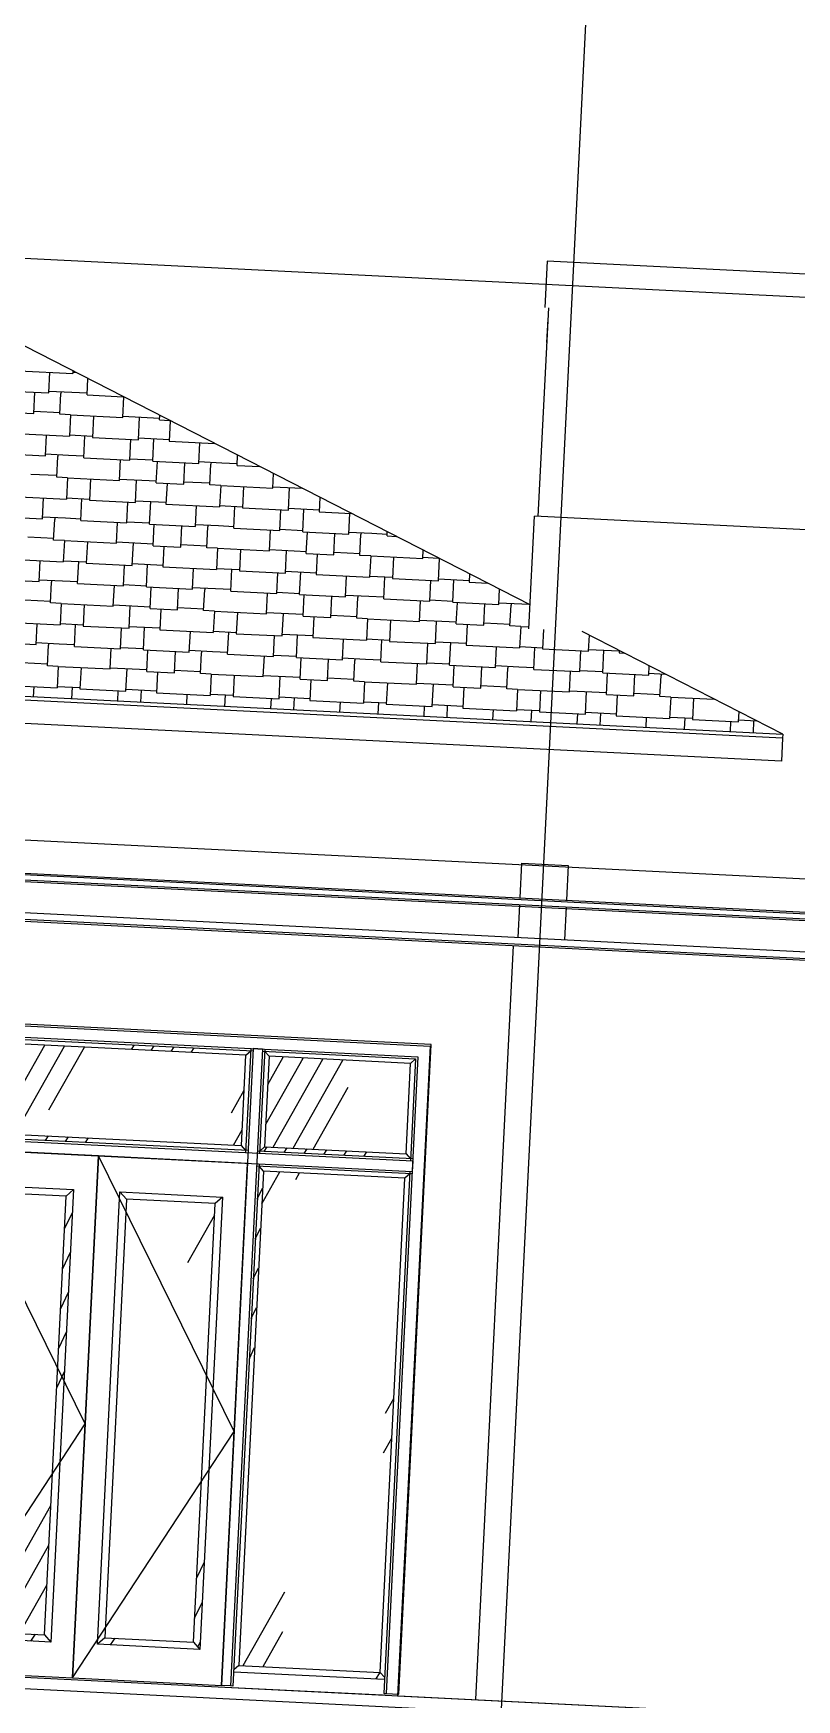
# Model space of a CAD drawing. Extents: x 549999 to 550212, y 1838161 to 1838467.
# Drawn here: x 550087.69 to 550090.97, y 1838315.61 to 1838322.78 of the extents above; entities that cross this region are included whole.
import ezdxf

# ---------------------------------------------------------------- set-up
doc = ezdxf.new("R2010")
doc.units = 0
for name, color, linetype in [('Level 18', 7, 'Continuous'), ('Level 20', 7, 'Continuous'), ('Level 37', 7, 'Continuous'), ('Level 4', 7, 'Continuous'), ('Level 42', 7, 'Continuous'), ('Level 5', 7, 'Continuous'), ('Level 6', 7, 'Continuous'), ('Level 8', 7, 'Continuous')]:
    doc.layers.add(name, color=color, linetype=linetype)

# ---------------------------------------------------------------- blocks, each defined once
blk = doc.blocks.new('D4100X')
at = {"layer": 'Level 5'}
for p, q in [((352.1, 280), (352.1, 1)), ((762.1, 280), (352.1, 280)), ((762.1, 0), (762.1, 280)), ((357.6, 1), (357.6, 274.5)), ((357.6, 274.5), (424.6, 274.5)), ((358.6, 273.5), (358.6, 229.5)), ((358.6, 273.5), (423.6, 273.5)), ((358.6, 273.5), (360.6, 271.5)), ((421.6, 271.5), (423.6, 273.5)), ((423.6, 273.5), (423.6, 229.5)), ((424.6, 274.5), (424.6, 1)), ((428.6, 1), (428.6, 274.5)), ((428.6, 274.5), (756.6, 274.5)), ((429.6, 229.5), (429.6, 273.5)), ((429.6, 273.5), (685.57, 273.5)), ((429.6, 273.5), (431.6, 271.5)), ((530.32, 271.5), (531.52, 273.5)), ((538.89, 271.5), (540.09, 273.5)), ((547.46, 271.5), (548.66, 273.5)), ((556.03, 271.5), (557.23, 273.5)), ((564.61, 271.5), (565.81, 273.5)), ((633.19, 271.5), (634.39, 273.5)), ((641.76, 271.5), (642.96, 273.5)), ((650.33, 271.5), (651.53, 273.5)), ((658.9, 271.5), (660.1, 273.5)), ((682.57, 271.5), (684.57, 273.5)), ((684.57, 274.5), (684.57, 229.5)), ((685.57, 274.5), (685.57, 0)), ((689.57, 274.5), (685.57, 274.5)), ((689.57, 274.5), (689.57, 0)), ((689.57, 273.5), (755.6, 273.5)), ((690.57, 274.5), (690.57, 229.5)), ((690.6, 273.5), (692.6, 271.5)), ((753.6, 271.5), (755.6, 273.5)), ((755.6, 273.5), (755.6, 229.5)), ((756.6, 274.5), (756.6, 0)), ((360.6, 244), (374.35, 271.5)), ((360.6, 261.14), (365.77, 271.5)), ((421.6, 271.5), (360.6, 271.5)), ((360.6, 271.5), (360.6, 232.5)), ((363.42, 232.5), (382.92, 271.5)), ((421.6, 232.5), (421.6, 271.5)), ((682.57, 271.5), (431.6, 271.5)), ((431.6, 271.5), (431.6, 232.5)), ((449.14, 232.5), (468.64, 271.5)), ((457.72, 232.5), (477.22, 271.5)), ((457.77, 266.9), (460.07, 271.5)), ((466.29, 232.5), (485.79, 271.5)), ((474.91, 232.61), (494.36, 271.5)), ((492.06, 249.75), (502.93, 271.5)), ((573.49, 244.04), (587.23, 271.5)), ((576.3, 232.5), (595.8, 271.5)), ((584.87, 232.5), (604.37, 271.5)), ((599.05, 243.72), (612.94, 271.5)), ((682.57, 232.5), (682.57, 271.5)), ((692.6, 259.36), (698.67, 271.5)), ((692.6, 242.21), (707.24, 271.5)), ((753.6, 271.5), (692.6, 271.5)), ((692.6, 271.5), (692.6, 232.5)), ((696.31, 232.5), (715.81, 271.5)), ((704.89, 232.5), (724.39, 271.5)), ((753.6, 232.5), (753.6, 271.5)), ((371.99, 232.5), (385.57, 259.66)), ((713.46, 232.5), (727.2, 259.97)), ((677.57, 246.45), (682.57, 256.45)), ((380.56, 232.5), (387.38, 246.13)), ((429.6, 235.55), (431.55, 240.26)), ((679.17, 232.5), (682.57, 239.31)), ((424.6, 230.5), (357.6, 230.5)), ((358.6, 230.5), (360.6, 232.5)), ((360.6, 232.5), (421.6, 232.5)), ((385.38, 230.5), (386.58, 232.5)), ((423.6, 230.5), (421.6, 232.5)), ((685.57, 230.5), (428.6, 230.5)), ((429.6, 230.5), (431.6, 232.5)), ((431.6, 232.5), (682.57, 232.5)), ((479.68, 230.5), (480.88, 232.5)), ((598.26, 230.5), (599.46, 232.5)), ((606.83, 230.5), (608.04, 232.5)), ((615.41, 230.5), (616.61, 232.5)), ((684.57, 230.5), (682.57, 232.5)), ((756.6, 230.5), (689.57, 230.5)), ((692.6, 232.5), (690.6, 230.5)), ((692.56, 230.5), (693.76, 232.5)), ((692.6, 232.5), (753.6, 232.5)), ((701.13, 230.5), (702.33, 232.5)), ((709.7, 230.5), (710.91, 232.5)), ((718.28, 230.5), (719.48, 232.5)), ((726.85, 230.5), (728.05, 232.5)), ((735.42, 230.5), (736.62, 232.5)), ((753.6, 232.5), (755.6, 230.5)), ((357.6, 225), (357.6, 229.5)), ((756.6, 229.5), (357.6, 229.5)), ((357.6, 225), (756.6, 225)), ((424.6, 224), (357.6, 224)), ((358.6, 225), (358.6, 1)), ((360.6, 222), (358.6, 224)), ((399.71, 222), (400.13, 222.69)), ((423.6, 224), (421.6, 222)), ((423.6, 225), (423.6, 1)), ((428.6, 115.5), (492.85, 225)), ((492.85, 225), (428.6, 225)), ((428.6, 225), (428.6, 1)), ((492.85, 109.5), (557.1, 225)), ((557.1, 225), (492.85, 225)), ((492.85, 225), (492.85, 0)), ((492.85, 0), (492.85, 225)), ((621.35, 109.5), (557.1, 225)), ((557.1, 225), (557.1, 0)), ((621.35, 225), (557.1, 225)), ((557.1, 0), (557.1, 225)), ((685.6, 109.5), (621.35, 225)), ((621.35, 0), (621.35, 225)), ((621.35, 225), (621.35, 0)), ((685.6, 225), (621.35, 225)), ((685.6, 0), (685.6, 225)), ((756.6, 224), (689.57, 224)), ((690.57, 225), (690.57, 0)), ((692.6, 222), (690.6, 224)), ((755.6, 224), (753.6, 222)), ((755.6, 225), (755.6, 0)), ((756.6, 229.5), (756.6, 225)), ((360.6, 209.71), (366.74, 222)), ((360.6, 222), (360.6, 9)), ((421.6, 222), (360.6, 222)), ((372.04, 215.46), (375.31, 222)), ((421.6, 9), (421.6, 222)), ((692.6, 207.92), (699.64, 222)), ((692.6, 222), (692.6, 9)), ((753.6, 222), (692.6, 222)), ((706.75, 219.08), (708.21, 222)), ((753.6, 9), (753.6, 222)), ((438.6, 15), (438.6, 210)), ((438.6, 210), (482.85, 210)), ((441.6, 207), (438.6, 210)), ((482.85, 210), (479.85, 207)), ((482.85, 210), (482.85, 15)), ((502.85, 15), (502.85, 210)), ((502.85, 210), (547.1, 210)), ((505.85, 207), (502.85, 210)), ((547.1, 210), (544.1, 207)), ((547.1, 210), (547.1, 15)), ((567.1, 210), (611.35, 210)), ((567.1, 15), (567.1, 210)), ((570.1, 207), (567.1, 210)), ((567.1, 209.31), (567.3, 209.8)), ((611.35, 210), (608.35, 207)), ((611.35, 210), (611.35, 15)), ((631.35, 210), (675.6, 210)), ((631.35, 15), (631.35, 210)), ((634.35, 207), (631.35, 210)), ((675.6, 210), (672.6, 207)), ((675.6, 210), (675.6, 15)), ((690.57, 209.77), (692.6, 214.64)), ((438.6, 198.35), (441.6, 205.56)), ((441.6, 207), (441.6, 18)), ((479.85, 207), (441.6, 207)), ((479.85, 18), (479.85, 207)), ((505.85, 207), (505.85, 18)), ((544.1, 207), (505.85, 207)), ((544.1, 18), (544.1, 207)), ((570.1, 207), (570.1, 18)), ((608.35, 207), (570.1, 207)), ((608.35, 18), (608.35, 207)), ((634.35, 207), (634.35, 18)), ((672.6, 207), (634.35, 207)), ((662.05, 181.12), (672.6, 202.21)), ((672.6, 18), (672.6, 207)), ((567.1, 192.17), (570.1, 199.38)), ((608.35, 192.91), (611.35, 200.13)), ((690.57, 192.62), (692.6, 197.49)), ((438.6, 181.21), (441.6, 188.42)), ((479.85, 184.82), (482.72, 191.73)), ((567.1, 175.02), (570.1, 182.23)), ((608.35, 175.77), (611.35, 182.98)), ((672.46, 184.79), (672.6, 185.07)), ((690.57, 175.48), (692.6, 180.35)), ((479.85, 167.67), (482.85, 174.88)), ((608.35, 158.62), (611.35, 165.84)), ((521.77, 123.45), (542.22, 164.34)), ((522.38, 141.8), (532.6, 162.25)), ((690.57, 158.34), (692.6, 163.2)), ((360.6, 38.26), (417.09, 151.25)), ((479.85, 150.53), (482.85, 157.74)), ((521.77, 106.31), (544.1, 150.95)), ((360.6, 55.4), (406.87, 147.95)), ((608.35, 141.48), (611.35, 148.69)), ((690.57, 141.19), (692.6, 146.06)), ((482.72, 140.3), (482.85, 140.59)), ((517.27, 80.14), (544.1, 133.81)), ((608.35, 124.34), (611.35, 131.55)), ((360.6, 72.55), (387.63, 126.62)), ((360.6, 21.11), (413.19, 126.3)), ((750.37, 120.6), (753.6, 127.05)), ((492.85, 0), (428.6, 115.5)), ((538.92, 106.31), (544.1, 116.66)), ((557.1, 0), (492.85, 109.5)), ((557.1, 0), (621.35, 109.5)), ((621.35, 0), (685.6, 109.5)), ((750.37, 103.46), (753.6, 109.9)), ((368.99, 20.77), (409.89, 102.55)), ((502.85, 85.25), (503.4, 86.59)), ((386.14, 37.91), (406.59, 78.8)), ((502.85, 68.11), (505.85, 75.32)), ((580.49, 18), (608.35, 73.71)), ((421.6, 53.6), (423.6, 58.4)), ((502.85, 50.96), (505.85, 58.17)), ((571.92, 18), (590.49, 55.14)), ((589.06, 18), (608.35, 56.57)), ((672.69, 45.76), (675.6, 52.74)), ((421.6, 36.45), (423.6, 41.26)), ((502.85, 33.82), (505.85, 41.03)), ((570.1, 31.5), (575.34, 41.98)), ((597.64, 18), (608.35, 39.42)), ((694.57, 9), (710.91, 41.67)), ((672.6, 28.38), (675.6, 35.59)), ((421.6, 19.31), (423.6, 24.11)), ((703.15, 9), (710.91, 24.52)), ((438.6, 15), (441.6, 18)), ((482.85, 15), (438.6, 15)), ((441.6, 18), (479.85, 18)), ((482.85, 15), (479.85, 18)), ((502.85, 15), (505.85, 18)), ((547.1, 15), (502.85, 15)), ((505.85, 18), (544.1, 18)), ((508.42, 15), (510.22, 18)), ((516.99, 15), (518.8, 18)), ((525.57, 15), (527.37, 18)), ((547.1, 15), (544.1, 18)), ((570.1, 18), (567.1, 15)), ((611.35, 15), (567.1, 15)), ((570.1, 18), (608.35, 18)), ((602.72, 15), (604.52, 18)), ((608.35, 18), (611.35, 15)), ((611.29, 15), (611.31, 15.03)), ((634.35, 18), (631.35, 15)), ((675.6, 15), (631.35, 15)), ((634.35, 18), (672.6, 18)), ((637.01, 15), (638.81, 18)), ((672.6, 18), (675.6, 15)), ((674.58, 16.01), (675.6, 18.45)), ((358.6, 7), (360.6, 9)), ((360.6, 9), (421.6, 9)), ((368.95, 6), (370.75, 9)), ((377.52, 6), (379.33, 9)), ((386.1, 6), (387.9, 9)), ((394.67, 6), (396.47, 9)), ((403.24, 6), (405.04, 9)), ((411.81, 6), (413.62, 9)), ((423.6, 7), (421.6, 9)), ((692.6, 9), (690.57, 6.97)), ((692.6, 9), (753.6, 9)), ((751.85, 6), (753.63, 8.97)), ((753.6, 9), (755.6, 7)), ((423.6, 6), (358.6, 6)), ((428.6, 0), (492.85, 0)), ((492.85, 0), (557.1, 0)), ((557.1, 0), (621.35, 0)), ((621.35, 0), (685.6, 0)), ((689.57, 0), (685.57, 0)), ((690.57, 0), (689.57, 0)), ((755.6, 6), (690.57, 6)), ((755.6, 0), (756.6, 0)), ((756.6, 0), (762.1, 0))]:
    blk.add_line(p, q, dxfattribs=at)
blk = doc.blocks.new('FLOOR1')
at = {"layer": 'Level 8'}
for p, q in [((797.1, 345), (797.1, 360)), ((797.1, 360), (817.1, 360)), ((817.1, 360), (817.1, 345)), ((797.1, 328), (797.1, 342)), ((817.1, 342), (817.1, 328))]:
    blk.add_line(p, q, dxfattribs=at)
blk = doc.blocks.new('FLOOR3')
at = {"layer": 'Level 8'}
for p, q in [((424.1, 345), (1270.1, 345)), ((1270.1, 342), (424.1, 342)), ((424.1, 328), (1270.1, 328)), ((1270.1, 325), (424.1, 325))]:
    blk.add_line(p, q, dxfattribs=at)

msp = doc.modelspace()

# ---------------------------------------------------------------- linework, layer by layer
at = {"layer": 'Level 18'}
for p, q in [((550089.5503, 1838312.49), (550090.197, 1838325.4271)), ((550072.6813, 1838322.5597), (550101.5284, 1838321.1175)), ((550072.5565, 1838320.0628), (550101.4035, 1838318.6207)), ((550072.3768, 1838316.4673), (550101.2238, 1838315.0252))]:
    msp.add_line(p, q, dxfattribs=at)
at = {"layer": 'Level 20'}
for p, q in [((550034.2937, 1838321.8255), (550095.3274, 1838318.7742)), ((550034.2837, 1838321.6257), (550095.3175, 1838318.5745)), ((550083.1619, 1838319.3824), (550092.4443, 1838318.9184)), ((550083.1604, 1838319.3525), (550092.4428, 1838318.8884))]:
    msp.add_line(p, q, dxfattribs=at)
at = {"layer": 'Level 37'}
for p, q in [((550089.8265, 1838320.319), (550086.8635, 1838321.8346)), ((550090.9142, 1838319.7458), (550080.3275, 1838320.2751)), ((550080.3283, 1838320.2915), (550090.9151, 1838319.7622)), ((550090.9151, 1838319.7622), (550090.0511, 1838320.2042)), ((550090.9151, 1838319.7622), (550090.9142, 1838319.7458))]:
    msp.add_line(p, q, dxfattribs=at)
at = {"layer": 'Level 4'}
for p, q in [((550089.9005, 1838321.799), (550089.8905, 1838321.5992)), ((550091.2113, 1838321.7335), (550089.9005, 1838321.799)), ((550089.8213, 1838320.2157), (550089.8456, 1838320.7004)), ((550093.9704, 1838320.4941), (550089.8456, 1838320.7004)), ((550089.7532, 1838318.8527), (550089.5909, 1838315.6067)), ((550085.3013, 1838318.6247), (550089.3962, 1838318.4199)), ((550089.3962, 1838318.4199), (550089.2563, 1838315.6234)), ((550089.2563, 1838315.6234), (550091.2189, 1838315.5253))]:
    msp.add_line(p, q, dxfattribs=at)
at = {"layer": 'Level 42'}
for p, q in [((550087.6261, 1838321.3272), (550087.857, 1838321.3157)), ((550087.7536, 1838321.2313), (550087.758, 1838321.3206)), ((550087.8575, 1838321.3262), (550087.857, 1838321.3157)), ((550087.8572, 1838321.3211), (550087.8685, 1838321.3205)), ((550087.5557, 1838321.2412), (550087.7536, 1838321.2313)), ((550087.6896, 1838321.1423), (550087.6942, 1838321.2343)), ((550087.754, 1838321.2394), (550087.8529, 1838321.2345)), ((550087.8067, 1838321.2368), (550087.8063, 1838321.2287)), ((550087.8529, 1838321.2345), (550087.9189, 1838321.2312)), ((550087.9185, 1838321.2231), (550087.922, 1838321.2932)), ((550087.8019, 1838321.1394), (550087.8063, 1838321.2287)), ((550087.9185, 1838321.2231), (550088.0743, 1838321.2153)), ((550088.0723, 1838321.1258), (550088.0767, 1838321.2141)), ((550087.5709, 1838321.1482), (550087.6896, 1838321.1423)), ((550087.6901, 1838321.1531), (550087.8023, 1838321.1475)), ((550087.848, 1838321.137), (550087.8019, 1838321.1394)), ((550087.848, 1838321.137), (550087.8434, 1838321.045)), ((550087.848, 1838321.137), (550088.0723, 1838321.1258)), ((550087.947, 1838321.1321), (550087.9424, 1838321.0401)), ((550088.0726, 1838321.1312), (550088.2309, 1838321.1233)), ((550088.1402, 1838321.0302), (550088.1451, 1838321.1276)), ((550088.2304, 1838321.1152), (550088.2314, 1838321.1349)), ((550088.2304, 1838321.1152), (550088.2742, 1838321.113)), ((550088.2766, 1838321.1118), (550088.2722, 1838321.0236)), ((550087.6126, 1838321.0566), (550087.8434, 1838321.045)), ((550087.74, 1838320.9606), (550087.7445, 1838321.05)), ((550087.8437, 1838321.0504), (550087.9426, 1838321.0455)), ((550087.9049, 1838320.9524), (550087.9097, 1838321.0471)), ((550087.9424, 1838321.0401), (550088.1402, 1838321.0302)), ((550088.1028, 1838320.9425), (550088.1073, 1838321.0318)), ((550088.1406, 1838321.0383), (550088.2726, 1838321.0317)), ((550088.2017, 1838320.9376), (550088.2066, 1838321.035)), ((550088.2722, 1838321.0236), (550088.4682, 1838321.0138)), ((550088.3996, 1838320.9277), (550088.4041, 1838321.017)), ((550087.5422, 1838320.9705), (550087.74, 1838320.9606)), ((550087.7404, 1838320.9688), (550087.8394, 1838320.9638)), ((550087.7883, 1838320.8687), (550087.7928, 1838320.958)), ((550087.7932, 1838320.9661), (550087.7928, 1838320.958)), ((550087.8394, 1838320.9638), (550087.9053, 1838320.9605)), ((550087.9049, 1838320.9524), (550088.1028, 1838320.9425)), ((550088.0588, 1838320.8552), (550088.0632, 1838320.9445)), ((550088.1031, 1838320.9479), (550088.202, 1838320.943)), ((550088.5645, 1838320.9194), (550088.5667, 1838320.9634)), ((550087.6766, 1838320.8824), (550087.7887, 1838320.8768)), ((550088.2017, 1838320.9376), (550088.3996, 1838320.9277)), ((550088.2169, 1838320.8445), (550088.2215, 1838320.9366)), ((550088.3356, 1838320.8386), (550088.3402, 1838320.9306)), ((550088.4, 1838320.9358), (550088.4989, 1838320.9308)), ((550088.4479, 1838320.8357), (550088.4524, 1838320.925)), ((550088.4528, 1838320.9332), (550088.4524, 1838320.925)), ((550088.4989, 1838320.9308), (550088.5649, 1838320.9275)), ((550088.5645, 1838320.9194), (550088.6623, 1838320.9145)), ((550088.7183, 1838320.8222), (550088.7214, 1838320.8843)), ((550087.8345, 1838320.8664), (550087.7883, 1838320.8687)), ((550087.8345, 1838320.8664), (550087.8299, 1838320.7744)), ((550087.8345, 1838320.8664), (550088.0588, 1838320.8552)), ((550087.9334, 1838320.8614), (550087.9288, 1838320.7694)), ((550088.059, 1838320.8606), (550088.2173, 1838320.8527)), ((550088.1267, 1838320.7595), (550088.1316, 1838320.857)), ((550088.2169, 1838320.8445), (550088.3356, 1838320.8386)), ((550088.2631, 1838320.8422), (550088.2586, 1838320.7529)), ((550088.3362, 1838320.8494), (550088.4483, 1838320.8438)), ((550088.4941, 1838320.8334), (550088.4479, 1838320.8357)), ((550088.4941, 1838320.8334), (550088.4895, 1838320.7414)), ((550088.4941, 1838320.8334), (550088.7183, 1838320.8222)), ((550088.593, 1838320.8285), (550088.5884, 1838320.7364)), ((550088.7186, 1838320.8276), (550088.8445, 1838320.8213)), ((550088.7863, 1838320.7265), (550088.7912, 1838320.824)), ((550087.599, 1838320.7859), (550087.8299, 1838320.7744)), ((550087.7265, 1838320.69), (550087.731, 1838320.7793)), ((550087.8302, 1838320.7798), (550087.9291, 1838320.7748)), ((550087.8914, 1838320.6817), (550087.8961, 1838320.7765)), ((550087.9288, 1838320.7694), (550088.1267, 1838320.7595)), ((550088.0893, 1838320.6718), (550088.0937, 1838320.7612)), ((550088.1271, 1838320.7676), (550088.259, 1838320.761)), ((550088.1882, 1838320.6669), (550088.1931, 1838320.7643)), ((550088.2586, 1838320.7529), (550088.4895, 1838320.7414)), ((550088.3861, 1838320.657), (550088.3905, 1838320.7463)), ((550088.4897, 1838320.7468), (550088.5887, 1838320.7418)), ((550088.551, 1838320.6488), (550088.5557, 1838320.7435)), ((550088.5884, 1838320.7364), (550088.7863, 1838320.7265)), ((550088.7488, 1838320.6389), (550088.7533, 1838320.7282)), ((550088.7867, 1838320.7347), (550088.9186, 1838320.7281)), ((550088.8478, 1838320.6339), (550088.8526, 1838320.7314)), ((550088.9213, 1838320.782), (550088.9182, 1838320.7199)), ((550087.5286, 1838320.6999), (550087.7265, 1838320.69)), ((550087.7269, 1838320.6981), (550087.8258, 1838320.6932)), ((550087.7748, 1838320.598), (550087.7793, 1838320.6873)), ((550087.7797, 1838320.6955), (550087.7793, 1838320.6873)), ((550087.8258, 1838320.6932), (550087.8918, 1838320.6899)), ((550087.8914, 1838320.6817), (550088.0893, 1838320.6718)), ((550088.0452, 1838320.5845), (550088.0497, 1838320.6738)), ((550088.0895, 1838320.6773), (550088.1885, 1838320.6723)), ((550088.1882, 1838320.6669), (550088.3861, 1838320.657)), ((550088.2034, 1838320.5739), (550088.208, 1838320.6659)), ((550088.3221, 1838320.5679), (550088.3267, 1838320.66)), ((550088.3865, 1838320.6651), (550088.4854, 1838320.6602)), ((550088.4392, 1838320.6625), (550088.4388, 1838320.6544)), ((550088.4854, 1838320.6602), (550088.5514, 1838320.6569)), ((550088.9182, 1838320.7199), (550089.0562, 1838320.713)), ((550089.0456, 1838320.624), (550089.0501, 1838320.7134)), ((550087.6631, 1838320.6117), (550087.7752, 1838320.6061)), ((550087.821, 1838320.5957), (550087.7748, 1838320.598)), ((550087.821, 1838320.5957), (550087.8164, 1838320.5037)), ((550087.821, 1838320.5957), (550088.0452, 1838320.5845)), ((550087.9199, 1838320.5908), (550087.9153, 1838320.4987)), ((550088.0455, 1838320.5899), (550088.2038, 1838320.582)), ((550088.1132, 1838320.4888), (550088.118, 1838320.5863)), ((550088.4344, 1838320.565), (550088.4388, 1838320.6544)), ((550088.551, 1838320.6488), (550088.7488, 1838320.6389)), ((550088.7048, 1838320.5515), (550088.7093, 1838320.6408)), ((550088.7491, 1838320.6443), (550088.848, 1838320.6393)), ((550088.8478, 1838320.6339), (550089.0456, 1838320.624)), ((550088.863, 1838320.5409), (550088.8676, 1838320.6329)), ((550088.9817, 1838320.535), (550088.9863, 1838320.627)), ((550089.0461, 1838320.6322), (550089.145, 1838320.6272)), ((550089.0939, 1838320.5321), (550089.0984, 1838320.6214)), ((550089.0988, 1838320.6295), (550089.0984, 1838320.6214)), ((550089.145, 1838320.6272), (550089.2109, 1838320.6239)), ((550089.2105, 1838320.6158), (550089.2114, 1838320.6336)), ((550089.2105, 1838320.6158), (550089.2502, 1838320.6138)), ((550087.5855, 1838320.5152), (550087.8164, 1838320.5037)), ((550088.2034, 1838320.5739), (550088.3221, 1838320.5679)), ((550088.2496, 1838320.5716), (550088.2451, 1838320.4823)), ((550088.3226, 1838320.5788), (550088.4348, 1838320.5732)), ((550088.4805, 1838320.5627), (550088.4344, 1838320.565)), ((550088.4805, 1838320.5627), (550088.4759, 1838320.4707)), ((550088.4805, 1838320.5627), (550088.7048, 1838320.5515)), ((550088.5795, 1838320.5578), (550088.5749, 1838320.4658)), ((550088.7051, 1838320.5569), (550088.8634, 1838320.549)), ((550088.7728, 1838320.4559), (550088.7776, 1838320.5533)), ((550088.863, 1838320.5409), (550088.9817, 1838320.535)), ((550088.9091, 1838320.5386), (550088.9047, 1838320.4493)), ((550088.9822, 1838320.5458), (550089.0944, 1838320.5402)), ((550089.1401, 1838320.5298), (550089.0939, 1838320.5321)), ((550089.1401, 1838320.5298), (550089.1355, 1838320.4377)), ((550089.1401, 1838320.5298), (550089.3644, 1838320.5186)), ((550089.2391, 1838320.5248), (550089.2345, 1838320.4328)), ((550089.3644, 1838320.5186), (550089.3662, 1838320.5545)), ((550089.3646, 1838320.524), (550089.4325, 1838320.5206)), ((550089.4323, 1838320.4229), (550089.4371, 1838320.5182)), ((550087.713, 1838320.4193), (550087.7174, 1838320.5086)), ((550087.8166, 1838320.5091), (550087.9156, 1838320.5042)), ((550087.8779, 1838320.4111), (550087.8826, 1838320.5058)), ((550087.9153, 1838320.4987), (550088.1132, 1838320.4888)), ((550088.0757, 1838320.4012), (550088.0802, 1838320.4905)), ((550088.1136, 1838320.497), (550088.2455, 1838320.4904)), ((550088.1747, 1838320.3962), (550088.1795, 1838320.4937)), ((550088.2451, 1838320.4823), (550088.4759, 1838320.4707)), ((550088.3725, 1838320.3863), (550088.377, 1838320.4757)), ((550088.4762, 1838320.4761), (550088.5751, 1838320.4712)), ((550088.5374, 1838320.3781), (550088.5422, 1838320.4728)), ((550088.5749, 1838320.4658), (550088.7728, 1838320.4559)), ((550088.7353, 1838320.3682), (550088.7398, 1838320.4575)), ((550088.7732, 1838320.464), (550088.9051, 1838320.4574)), ((550088.8342, 1838320.3633), (550088.8391, 1838320.4607)), ((550088.9047, 1838320.4493), (550089.1355, 1838320.4377)), ((550089.0321, 1838320.3534), (550089.0366, 1838320.4427)), ((550089.1358, 1838320.4432), (550089.2347, 1838320.4382)), ((550089.566, 1838320.4523), (550089.5642, 1838320.4163)), ((550087.5151, 1838320.4292), (550087.713, 1838320.4193)), ((550087.7134, 1838320.4274), (550087.8123, 1838320.4225)), ((550087.7613, 1838320.3274), (550087.7657, 1838320.4167)), ((550087.7661, 1838320.4248), (550087.7657, 1838320.4167)), ((550087.8123, 1838320.4225), (550087.8783, 1838320.4192)), ((550087.8779, 1838320.4111), (550088.0757, 1838320.4012)), ((550088.0317, 1838320.3138), (550088.0362, 1838320.4032)), ((550088.076, 1838320.4066), (550088.1749, 1838320.4016)), ((550088.1747, 1838320.3962), (550088.3725, 1838320.3863)), ((550088.1899, 1838320.3032), (550088.1945, 1838320.3952)), ((550088.3086, 1838320.2973), (550088.3132, 1838320.3893)), ((550088.3729, 1838320.3945), (550088.4719, 1838320.3895)), ((550088.4208, 1838320.2944), (550088.4253, 1838320.3837)), ((550088.4257, 1838320.3918), (550088.4253, 1838320.3837)), ((550088.4719, 1838320.3895), (550088.5378, 1838320.3862)), ((550088.5374, 1838320.3781), (550088.7353, 1838320.3682)), ((550088.6913, 1838320.2809), (550088.6957, 1838320.3702)), ((550088.7356, 1838320.3736), (550088.8345, 1838320.3687)), ((550089.197, 1838320.3451), (550089.2017, 1838320.4399)), ((550089.2345, 1838320.4328), (550089.4323, 1838320.4229)), ((550089.3949, 1838320.3352), (550089.3993, 1838320.4245)), ((550089.4327, 1838320.431), (550089.5646, 1838320.4244)), ((550089.4938, 1838320.3303), (550089.4987, 1838320.4277)), ((550089.5642, 1838320.4163), (550089.6441, 1838320.4123)), ((550089.6917, 1838320.3204), (550089.695, 1838320.3863)), ((550087.6495, 1838320.3411), (550087.7617, 1838320.3355)), ((550087.8074, 1838320.325), (550087.7613, 1838320.3274)), ((550087.8074, 1838320.325), (550087.8028, 1838320.233)), ((550087.8074, 1838320.325), (550088.0317, 1838320.3138)), ((550087.9064, 1838320.3201), (550087.9018, 1838320.2281)), ((550088.032, 1838320.3192), (550088.1903, 1838320.3113)), ((550088.0996, 1838320.2182), (550088.1045, 1838320.3156)), ((550088.1899, 1838320.3032), (550088.3086, 1838320.2973)), ((550088.236, 1838320.3009), (550088.2316, 1838320.2116)), ((550088.3091, 1838320.3081), (550088.4212, 1838320.3025)), ((550088.8342, 1838320.3633), (550089.0321, 1838320.3534)), ((550088.8494, 1838320.2702), (550088.854, 1838320.3623)), ((550088.9682, 1838320.2643), (550088.9728, 1838320.3563)), ((550089.0325, 1838320.3615), (550089.1315, 1838320.3565)), ((550089.0804, 1838320.2614), (550089.0849, 1838320.3507)), ((550089.0853, 1838320.3588), (550089.0849, 1838320.3507)), ((550089.1315, 1838320.3565), (550089.1974, 1838320.3532)), ((550089.197, 1838320.3451), (550089.3949, 1838320.3352)), ((550089.3508, 1838320.2479), (550089.3553, 1838320.3372)), ((550089.3952, 1838320.3406), (550089.4941, 1838320.3357)), ((550089.4938, 1838320.3303), (550089.6917, 1838320.3204)), ((550089.509, 1838320.2373), (550089.5136, 1838320.3293)), ((550089.6277, 1838320.2313), (550089.6323, 1838320.3234)), ((550089.6921, 1838320.3285), (550089.791, 1838320.3236)), ((550089.74, 1838320.2284), (550089.7445, 1838320.3178)), ((550089.7449, 1838320.3259), (550089.7445, 1838320.3178)), ((550089.791, 1838320.3236), (550089.8205, 1838320.3221)), ((550087.572, 1838320.2446), (550087.8028, 1838320.233)), ((550087.6994, 1838320.1486), (550087.7039, 1838320.238)), ((550087.8031, 1838320.2384), (550087.902, 1838320.2335)), ((550087.8643, 1838320.1404), (550087.8691, 1838320.2351)), ((550087.9018, 1838320.2281), (550088.0996, 1838320.2182)), ((550088.1, 1838320.2263), (550088.232, 1838320.2197)), ((550088.467, 1838320.2921), (550088.4208, 1838320.2944)), ((550088.467, 1838320.2921), (550088.4624, 1838320.2)), ((550088.467, 1838320.2921), (550088.6913, 1838320.2809)), ((550088.5659, 1838320.2871), (550088.5613, 1838320.1951)), ((550088.6915, 1838320.2863), (550088.8498, 1838320.2784)), ((550088.7592, 1838320.1852), (550088.7641, 1838320.2826)), ((550088.8494, 1838320.2702), (550088.9682, 1838320.2643)), ((550088.8956, 1838320.2679), (550088.8911, 1838320.1786)), ((550088.9687, 1838320.2751), (550089.0808, 1838320.2695)), ((550089.1266, 1838320.2591), (550089.0804, 1838320.2614)), ((550089.1266, 1838320.2591), (550089.122, 1838320.1671)), ((550089.1266, 1838320.2591), (550089.3508, 1838320.2479)), ((550089.2255, 1838320.2542), (550089.2209, 1838320.1621)), ((550089.3511, 1838320.2533), (550089.5094, 1838320.2454)), ((550089.4188, 1838320.1522), (550089.4237, 1838320.2497)), ((550089.509, 1838320.2373), (550089.6277, 1838320.2313)), ((550089.5552, 1838320.235), (550089.5507, 1838320.1456)), ((550089.6283, 1838320.2422), (550089.7404, 1838320.2366)), ((550089.7862, 1838320.2261), (550089.74, 1838320.2284)), ((550089.7862, 1838320.2261), (550089.7816, 1838320.1341)), ((550089.7862, 1838320.2261), (550089.8218, 1838320.2243)), ((550087.5016, 1838320.1585), (550087.6994, 1838320.1486)), ((550087.6998, 1838320.1568), (550087.7988, 1838320.1518)), ((550087.7526, 1838320.1541), (550087.7522, 1838320.146)), ((550088.0622, 1838320.1305), (550088.0667, 1838320.2198)), ((550088.1611, 1838320.1256), (550088.166, 1838320.223)), ((550088.2316, 1838320.2116), (550088.4624, 1838320.2)), ((550088.359, 1838320.1157), (550088.3635, 1838320.205)), ((550088.4627, 1838320.2055), (550088.5616, 1838320.2005)), ((550088.5239, 1838320.1074), (550088.5286, 1838320.2022)), ((550088.5613, 1838320.1951), (550088.7592, 1838320.1852)), ((550088.7218, 1838320.0975), (550088.7262, 1838320.1869)), ((550088.7596, 1838320.1933), (550088.8915, 1838320.1867)), ((550088.8207, 1838320.0926), (550088.8256, 1838320.19)), ((550088.8911, 1838320.1786), (550089.122, 1838320.1671)), ((550089.0186, 1838320.0827), (550089.023, 1838320.172)), ((550089.1223, 1838320.1725), (550089.2212, 1838320.1675)), ((550089.1835, 1838320.0745), (550089.1882, 1838320.1692)), ((550089.2209, 1838320.1621), (550089.4188, 1838320.1522)), ((550089.4192, 1838320.1604), (550089.5511, 1838320.1538)), ((550089.4803, 1838320.0596), (550089.4852, 1838320.1571)), ((550089.8847, 1838320.2125), (550089.8805, 1838320.1292)), ((550090.0784, 1838320.1193), (550090.0818, 1838320.1884)), ((550087.7477, 1838320.0567), (550087.7522, 1838320.146)), ((550087.7988, 1838320.1518), (550087.8647, 1838320.1485)), ((550087.8643, 1838320.1404), (550088.0622, 1838320.1305)), ((550088.0182, 1838320.0432), (550088.0226, 1838320.1325)), ((550088.0625, 1838320.1359), (550088.1614, 1838320.131)), ((550088.1611, 1838320.1256), (550088.359, 1838320.1157)), ((550088.1763, 1838320.0325), (550088.1809, 1838320.1246)), ((550088.295, 1838320.0266), (550088.2996, 1838320.1186)), ((550088.3594, 1838320.1238), (550088.4583, 1838320.1188)), ((550088.4073, 1838320.0237), (550088.4118, 1838320.113)), ((550088.4122, 1838320.1212), (550088.4118, 1838320.113)), ((550088.4583, 1838320.1188), (550088.5243, 1838320.1155)), ((550088.5239, 1838320.1074), (550088.7218, 1838320.0975)), ((550088.6777, 1838320.0102), (550088.6822, 1838320.0995)), ((550088.722, 1838320.1029), (550088.821, 1838320.098)), ((550088.8207, 1838320.0926), (550089.0186, 1838320.0827)), ((550088.8359, 1838319.9996), (550088.8405, 1838320.0916)), ((550088.9546, 1838319.9936), (550088.9592, 1838320.0857)), ((550089.019, 1838320.0908), (550089.1179, 1838320.0859)), ((550089.0718, 1838320.0882), (550089.0714, 1838320.0801)), ((550089.1179, 1838320.0859), (550089.1839, 1838320.0826)), ((550089.3814, 1838320.0646), (550089.3858, 1838320.1539)), ((550089.5507, 1838320.1456), (550089.7816, 1838320.1341)), ((550089.6782, 1838320.0497), (550089.6826, 1838320.139)), ((550089.7818, 1838320.1395), (550089.8808, 1838320.1346)), ((550089.8431, 1838320.0415), (550089.8478, 1838320.1362)), ((550089.8805, 1838320.1292), (550090.0784, 1838320.1193)), ((550090.0409, 1838320.0316), (550090.0454, 1838320.1209)), ((550090.0788, 1838320.1274), (550090.2107, 1838320.1208)), ((550090.1399, 1838320.0266), (550090.1447, 1838320.1241)), ((550090.2108, 1838320.1225), (550090.2103, 1838320.1127)), ((550090.2103, 1838320.1127), (550090.2321, 1838320.1116)), ((550087.636, 1838320.0704), (550087.7481, 1838320.0648)), ((550087.7939, 1838320.0544), (550087.7477, 1838320.0567)), ((550087.7939, 1838320.0544), (550087.7893, 1838319.9624)), ((550087.7939, 1838320.0544), (550088.0182, 1838320.0432)), ((550087.8928, 1838320.0494), (550087.8882, 1838319.9574)), ((550088.0184, 1838320.0486), (550088.1767, 1838320.0407)), ((550088.0861, 1838319.9475), (550088.091, 1838320.045)), ((550088.1763, 1838320.0325), (550088.295, 1838320.0266)), ((550088.2225, 1838320.0302), (550088.218, 1838319.9409)), ((550088.2956, 1838320.0374), (550088.4077, 1838320.0318)), ((550088.4535, 1838320.0214), (550088.4073, 1838320.0237)), ((550088.4535, 1838320.0214), (550088.4489, 1838319.9294)), ((550088.4535, 1838320.0214), (550088.6777, 1838320.0102)), ((550088.5524, 1838320.0165), (550088.5478, 1838319.9244)), ((550088.678, 1838320.0156), (550088.8363, 1838320.0077)), ((550088.7457, 1838319.9145), (550088.7506, 1838320.012)), ((550089.0669, 1838319.9907), (550089.0714, 1838320.0801)), ((550089.1835, 1838320.0745), (550089.3814, 1838320.0646)), ((550089.3373, 1838319.9772), (550089.3418, 1838320.0665)), ((550089.3816, 1838320.07), (550089.4806, 1838320.065)), ((550089.4803, 1838320.0596), (550089.6782, 1838320.0497)), ((550089.4955, 1838319.9666), (550089.5001, 1838320.0586)), ((550089.6142, 1838319.9607), (550089.6188, 1838320.0527)), ((550089.6786, 1838320.0578), (550089.7775, 1838320.0529)), ((550089.7265, 1838319.9578), (550089.7309, 1838320.0471)), ((550089.7313, 1838320.0552), (550089.7309, 1838320.0471)), ((550089.7775, 1838320.0529), (550089.8435, 1838320.0496)), ((550089.8431, 1838320.0415), (550090.0409, 1838320.0316)), ((550089.9969, 1838319.9442), (550090.0014, 1838320.0336)), ((550090.0412, 1838320.037), (550090.1401, 1838320.0321)), ((550090.1399, 1838320.0266), (550090.3377, 1838320.0167)), ((550090.1551, 1838319.9336), (550090.1597, 1838320.0257)), ((550090.2738, 1838319.9277), (550090.2784, 1838320.0197)), ((550090.3377, 1838320.0167), (550090.3397, 1838320.0565)), ((550090.3381, 1838320.0249), (550090.4085, 1838320.0214)), ((550090.386, 1838319.9248), (550090.3905, 1838320.0141)), ((550090.3909, 1838320.0222), (550090.3905, 1838320.0141)), ((550087.5584, 1838319.9739), (550087.7893, 1838319.9624)), ((550087.6882, 1838319.9236), (550087.6904, 1838319.9673)), ((550087.7896, 1838319.9678), (550087.8885, 1838319.9628)), ((550087.8531, 1838319.9153), (550087.8555, 1838319.9645)), ((550087.8882, 1838319.9574), (550088.0861, 1838319.9475)), ((550088.0509, 1838319.9054), (550088.0531, 1838319.9492)), ((550088.0865, 1838319.9556), (550088.2184, 1838319.949)), ((550088.1499, 1838319.9005), (550088.1525, 1838319.9523)), ((550088.218, 1838319.9409), (550088.4489, 1838319.9294)), ((550088.8359, 1838319.9996), (550088.9546, 1838319.9936)), ((550088.8821, 1838319.9973), (550088.8776, 1838319.9079)), ((550088.9552, 1838320.0045), (550089.0673, 1838319.9989)), ((550089.1131, 1838319.9884), (550089.0669, 1838319.9907)), ((550089.1131, 1838319.9884), (550089.1085, 1838319.8964)), ((550089.1131, 1838319.9884), (550089.3373, 1838319.9772)), ((550089.212, 1838319.9835), (550089.2074, 1838319.8915)), ((550089.3376, 1838319.9826), (550089.4959, 1838319.9747)), ((550089.4053, 1838319.8816), (550089.4101, 1838319.979)), ((550089.4955, 1838319.9666), (550089.6142, 1838319.9607)), ((550089.5416, 1838319.9643), (550089.5372, 1838319.875)), ((550089.6147, 1838319.9715), (550089.7269, 1838319.9659)), ((550089.7726, 1838319.9555), (550089.7265, 1838319.9578)), ((550089.7726, 1838319.9555), (550089.768, 1838319.8634)), ((550089.7726, 1838319.9555), (550089.9969, 1838319.9442)), ((550089.8716, 1838319.9505), (550089.867, 1838319.8585)), ((550089.9972, 1838319.9497), (550090.1555, 1838319.9417)), ((550090.0648, 1838319.8486), (550090.0697, 1838319.946)), ((550088.3478, 1838319.8906), (550088.3499, 1838319.9343)), ((550088.4491, 1838319.9348), (550088.5481, 1838319.9298)), ((550088.5126, 1838319.8823), (550088.5151, 1838319.9315)), ((550088.5478, 1838319.9244), (550088.7457, 1838319.9145)), ((550088.7105, 1838319.8724), (550088.7127, 1838319.9162)), ((550088.7461, 1838319.9227), (550088.878, 1838319.9161)), ((550088.8095, 1838319.8675), (550088.8121, 1838319.9194)), ((550088.8776, 1838319.9079), (550089.1085, 1838319.8964)), ((550089.0073, 1838319.8576), (550089.0095, 1838319.9014)), ((550089.1087, 1838319.9018), (550089.2077, 1838319.8969)), ((550089.1722, 1838319.8494), (550089.1747, 1838319.8985)), ((550089.2074, 1838319.8915), (550089.4053, 1838319.8816)), ((550089.3701, 1838319.8395), (550089.3723, 1838319.8832)), ((550089.4057, 1838319.8897), (550089.5376, 1838319.8831)), ((550089.469, 1838319.8345), (550089.4716, 1838319.8864)), ((550089.5372, 1838319.875), (550089.768, 1838319.8634)), ((550089.6669, 1838319.8246), (550089.6691, 1838319.8684)), ((550089.7683, 1838319.8688), (550089.8672, 1838319.8639)), ((550090.1551, 1838319.9336), (550090.2738, 1838319.9277)), ((550090.2012, 1838319.9313), (550090.1968, 1838319.842)), ((550090.2743, 1838319.9385), (550090.3864, 1838319.9329)), ((550090.4322, 1838319.9225), (550090.386, 1838319.9248)), ((550090.4322, 1838319.9225), (550090.4276, 1838319.8305)), ((550090.4322, 1838319.9225), (550090.6201, 1838319.9131)), ((550090.5311, 1838319.9175), (550090.5265, 1838319.8255)), ((550089.8318, 1838319.8164), (550089.8343, 1838319.8655)), ((550089.867, 1838319.8585), (550090.0648, 1838319.8486)), ((550090.0297, 1838319.8065), (550090.0319, 1838319.8502)), ((550090.0652, 1838319.8567), (550090.1972, 1838319.8501)), ((550090.1286, 1838319.8015), (550090.1312, 1838319.8534)), ((550090.1968, 1838319.842), (550090.4276, 1838319.8305)), ((550090.3265, 1838319.7917), (550090.3287, 1838319.8354)), ((550090.4279, 1838319.8359), (550090.5268, 1838319.8309)), ((550090.4914, 1838319.7834), (550090.4938, 1838319.8326)), ((550090.5265, 1838319.8255), (550090.7244, 1838319.8156)), ((550090.6893, 1838319.7735), (550090.6914, 1838319.8173)), ((550090.7244, 1838319.8156), (550090.7266, 1838319.8587)), ((550090.7248, 1838319.8237), (550090.8024, 1838319.8199)), ((550090.7882, 1838319.7686), (550090.7908, 1838319.8204))]:
    msp.add_line(p, q, dxfattribs=at)
at = {"layer": 'Level 6'}
msp.add_line((550089.9055, 1838321.5985), (550089.8606, 1838320.6996), dxfattribs=at)
at = {"layer": 'Level 8'}
for p, q in [((550089.903, 1838321.5485), (550089.898, 1838321.4487)), ((550090.9093, 1838319.6459), (550080.3225, 1838320.1752)), ((550090.9142, 1838319.7458), (550090.9093, 1838319.6459)), ((550085.923, 1838315.74), (550089.5884, 1838315.5568)), ((550088.542, 1838315.6592), (550089.1914, 1838315.6267))]:
    msp.add_line(p, q, dxfattribs=at)

# ---------------------------------------------------------------- block references
at = {"layer": 'Level 5', "xscale": 0.010000000000000004, "yscale": 0.01, "rotation": -2.8619937920406366}
msp.add_blockref('D4100X', (550081.65, 1838316.01), dxfattribs=at)
at = {"layer": 'Level 8', "xscale": 0.010000000000000004, "yscale": 0.01, "rotation": -2.8619937920406366}
for name in ['FLOOR3', 'FLOOR1']:
    msp.add_blockref(name, (550081.65, 1838316.01), dxfattribs=at)

doc.saveas('drawing.dxf')
